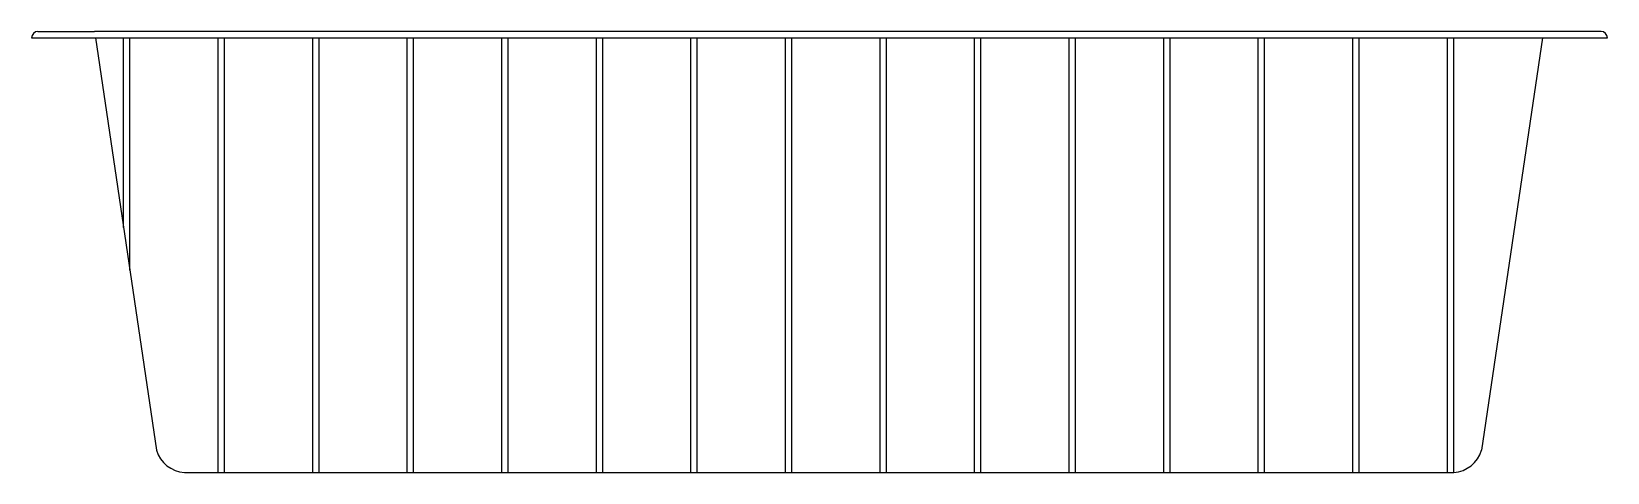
# Model space of a CAD drawing. Extents: x -1103.32 to -1098.32, y 435.4 to 436.8.
import ezdxf

# ---------------------------------------------------------------- set-up
doc = ezdxf.new("R2010")
doc.units = 0
doc.header["$LTSCALE"] = 10
doc.header["$MEASUREMENT"] = 0
doc.layers.add('Piscinas_Fibratec', color=4, linetype='CONTINUOUS')

msp = doc.modelspace()

# ---------------------------------------------------------------- linework, layer by layer
at = {"layer": 'Piscinas_Fibratec', "color": 2}
for p, q in [((-1103.3011, 436.8015), (-1103.1211, 436.8015)), ((-1098.5211, 436.8015), (-1103.1211, 436.8015)), ((-1098.3411, 436.8015), (-1098.5211, 436.8015)), ((-1103.3211, 436.7815), (-1103.1211, 436.7815)), ((-1103.1211, 436.7815), (-1098.524, 436.7815)), ((-1098.524, 436.7815), (-1098.3211, 436.7815))]:
    msp.add_line(p, q, dxfattribs=at)
at = {"layer": 'Piscinas_Fibratec'}
for p, q in [((-1103.1181, 436.7815), (-1102.9245, 435.4722)), ((-1098.527, 436.7815), (-1098.7206, 435.4722)), ((-1102.8361, 435.4015), (-1098.809, 435.4015))]:
    msp.add_line(p, q, dxfattribs=at)
at = {"layer": 'Piscinas_Fibratec', "color": 1}
for p, q in [((-1103.029, 436.1789), (-1103.029, 436.7815)), ((-1103.029, 436.1789), (-1103.029, 436.7815)), ((-1103.009, 436.0436), (-1103.009, 436.7815)), ((-1103.009, 436.0436), (-1103.009, 436.7815)), ((-1102.729, 435.4015), (-1102.729, 436.7815)), ((-1102.729, 435.4015), (-1102.729, 436.7815)), ((-1102.709, 435.4015), (-1102.709, 436.7815)), ((-1102.709, 435.4015), (-1102.709, 436.7815)), ((-1102.429, 435.4015), (-1102.429, 436.7815)), ((-1102.409, 435.4015), (-1102.409, 436.7815)), ((-1102.129, 435.4015), (-1102.129, 436.7815)), ((-1102.129, 435.4015), (-1102.129, 436.7815)), ((-1102.129, 435.4015), (-1102.129, 436.7815)), ((-1102.109, 435.4015), (-1102.109, 436.7815)), ((-1102.109, 435.4015), (-1102.109, 436.7815)), ((-1102.109, 435.4015), (-1102.109, 436.7815)), ((-1101.829, 435.4015), (-1101.829, 436.7815)), ((-1101.809, 435.4015), (-1101.809, 436.7815)), ((-1101.529, 435.4015), (-1101.529, 436.7815)), ((-1101.509, 435.4015), (-1101.509, 436.7815)), ((-1101.229, 435.4015), (-1101.229, 436.7815)), ((-1101.209, 435.4015), (-1101.209, 436.7815)), ((-1100.929, 435.4015), (-1100.929, 436.7815)), ((-1100.909, 435.4015), (-1100.909, 436.7815)), ((-1100.629, 435.4015), (-1100.629, 436.7815)), ((-1100.609, 435.4015), (-1100.609, 436.7815)), ((-1100.329, 435.4015), (-1100.329, 436.7815)), ((-1100.309, 435.4015), (-1100.309, 436.7815)), ((-1100.029, 435.4015), (-1100.029, 436.7815)), ((-1100.009, 435.4015), (-1100.009, 436.7815)), ((-1099.729, 435.4015), (-1099.729, 436.7815)), ((-1099.709, 435.4015), (-1099.709, 436.7815)), ((-1099.429, 435.4015), (-1099.429, 436.7815)), ((-1099.409, 435.4015), (-1099.409, 436.7815)), ((-1099.129, 435.4015), (-1099.129, 436.7815)), ((-1099.109, 435.4015), (-1099.109, 436.7815)), ((-1098.829, 435.4015), (-1098.829, 436.7815)), ((-1098.809, 435.4015), (-1098.809, 436.7815))]:
    msp.add_line(p, q, dxfattribs=at)
at = {"layer": 'Piscinas_Fibratec', "color": 2}
for centre, start, end in [((-1103.3011, 436.7815), 90, 180), ((-1098.3411, 436.7815), 0, 90)]:
    msp.add_arc(centre, 0.02, start, end, dxfattribs=at)
at = {"layer": 'Piscinas_Fibratec'}
for centre, start, end in [((-1102.8288, 435.5012), 196.8693, 265.8055), ((-1098.8163, 435.5012), 274.1945, 343.1307)]:
    msp.add_arc(centre, 0.1, start, end, dxfattribs=at)

doc.saveas('drawing.dxf')
